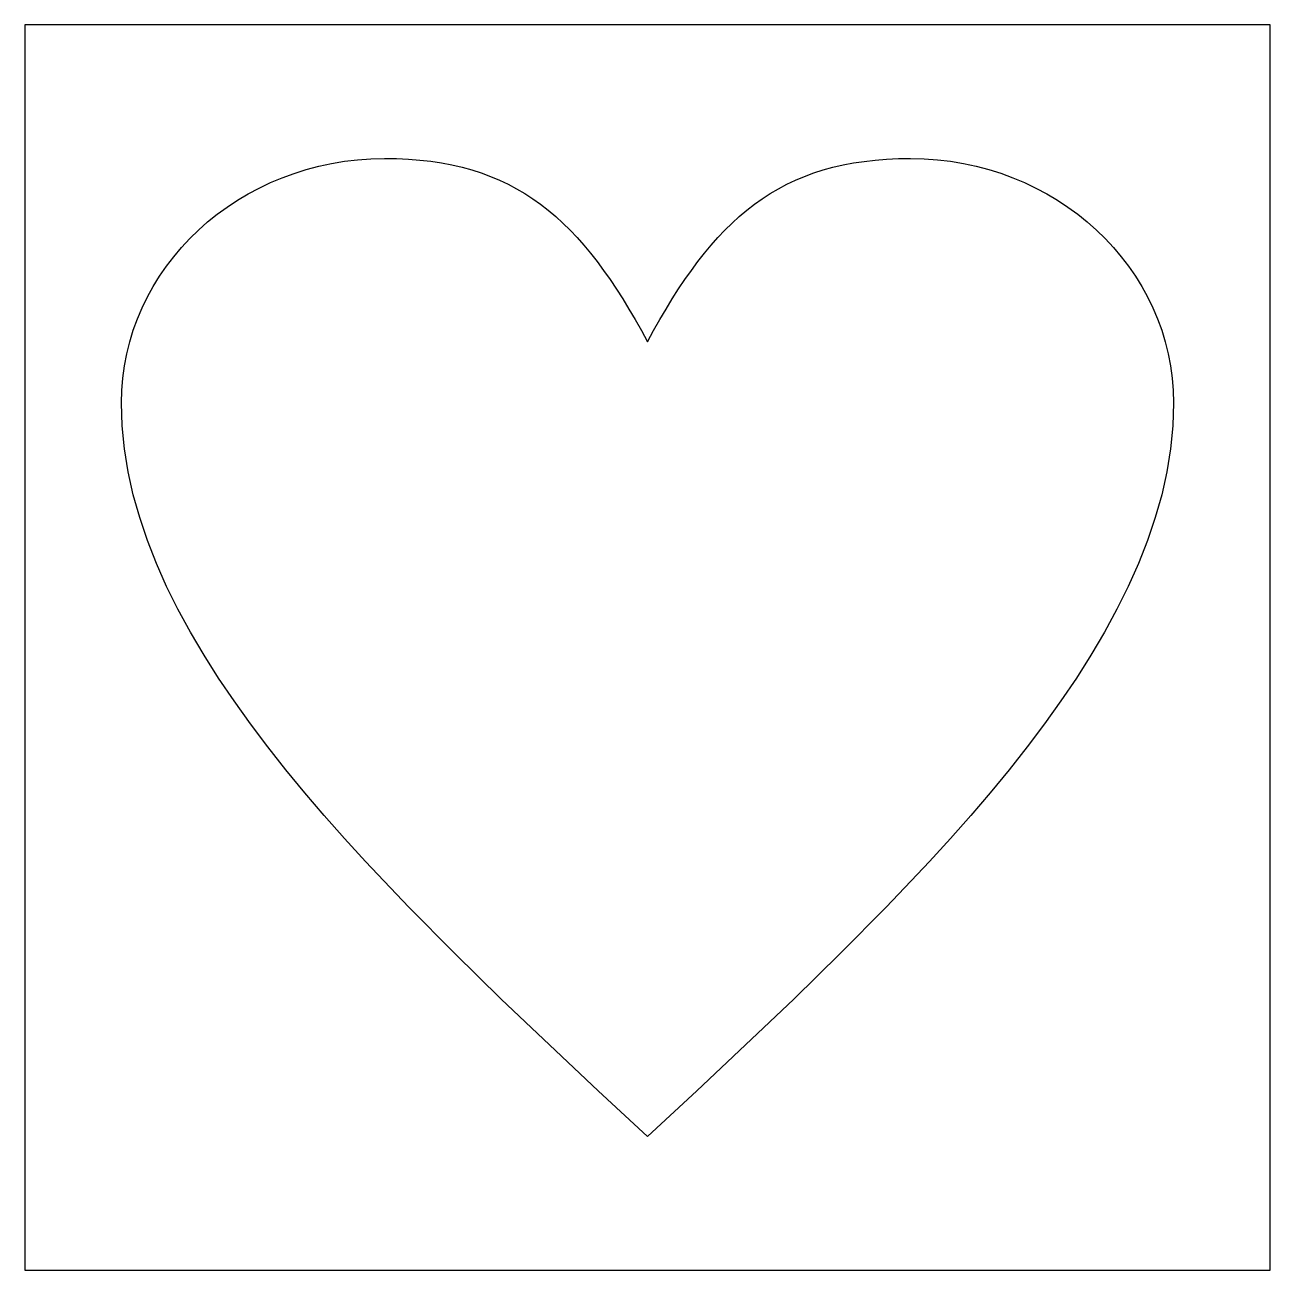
# Model space of a CAD drawing. Header units: millimetres. Extents: x 299 to 601, y 229 to 371.
# Drawn here: x 516.6 to 600.6, y 277.7 to 361.7 of the extents above; entities that cross this region are included whole.
import ezdxf

# ---------------------------------------------------------------- set-up
doc = ezdxf.new("R2010")
doc.units = ezdxf.units.MM
doc.layers.get('0').update_dxf_attribs({"linetype": 'CONTINUOUS', "true_color": 0xffffff})

msp = doc.modelspace()

# ---------------------------------------------------------------- linework, layer by layer
at = {"linetype": 'CONTINUOUS', "true_color": 0xffffff}
for points in [[(516.647, 277.735), (516.707, 277.735), (516.887, 277.735), (517.185, 277.735), (517.59, 277.735), (518.105, 277.735), (518.725, 277.735), (519.442, 277.735), (520.257, 277.735), (521.162, 277.735), (522.16, 277.735), (523.24, 277.735), (524.4, 277.735), (525.637, 277.735), (526.947, 277.735), (528.327, 277.735), (529.772, 277.735), (531.28, 277.735), (532.842, 277.735), (534.462, 277.735), (536.13, 277.735), (537.845, 277.735), (539.6, 277.735), (543.225, 277.735), (546.972, 277.735), (550.812, 277.735), (554.715, 277.735), (558.647, 277.735), (562.58, 277.735), (566.482, 277.735), (570.322, 277.735), (574.07, 277.735), (577.695, 277.735), (579.45, 277.735), (581.165, 277.735), (582.832, 277.735), (584.452, 277.735), (586.015, 277.735), (587.522, 277.735), (588.967, 277.735), (590.347, 277.735), (591.657, 277.735), (592.895, 277.735), (594.055, 277.735), (595.135, 277.735), (596.132, 277.735), (597.037, 277.735), (597.852, 277.735), (598.57, 277.735), (599.19, 277.735), (599.705, 277.735), (600.11, 277.735), (600.407, 277.735), (600.587, 277.735), (600.647, 277.735), (600.647, 277.795), (600.647, 277.975), (600.647, 278.272), (600.647, 278.677), (600.647, 279.192), (600.647, 279.812), (600.647, 280.53), (600.647, 281.345), (600.647, 282.25), (600.647, 283.247), (600.647, 284.327), (600.647, 285.487), (600.647, 286.725), (600.647, 288.035), (600.647, 289.415), (600.647, 290.86), (600.647, 292.367), (600.647, 293.93), (600.647, 295.55), (600.647, 297.217), (600.647, 298.932), (600.647, 300.687), (600.647, 304.312), (600.647, 308.06), (600.647, 311.9), (600.647, 315.802), (600.647, 319.735), (600.647, 323.667), (600.647, 327.57), (600.647, 331.41), (600.647, 335.157), (600.647, 338.782), (600.647, 340.537), (600.647, 342.252), (600.647, 343.92), (600.647, 345.54), (600.647, 347.102), (600.647, 348.61), (600.647, 350.055), (600.647, 351.435), (600.647, 352.745), (600.647, 353.982), (600.647, 355.142), (600.647, 356.222), (600.647, 357.22), (600.647, 358.125), (600.647, 358.94), (600.647, 359.657), (600.647, 360.277), (600.647, 360.792), (600.647, 361.197), (600.647, 361.495), (600.647, 361.675), (600.647, 361.735), (600.587, 361.735), (600.407, 361.735), (600.11, 361.735), (599.705, 361.735), (599.19, 361.735), (598.57, 361.735), (597.852, 361.735), (597.037, 361.735), (596.132, 361.735), (595.135, 361.735), (594.055, 361.735), (592.895, 361.735), (591.657, 361.735), (590.347, 361.735), (588.967, 361.735), (587.522, 361.735), (586.015, 361.735), (584.452, 361.735), (582.832, 361.735), (581.165, 361.735), (579.45, 361.735), (577.695, 361.735), (574.07, 361.735), (570.322, 361.735), (566.482, 361.735), (562.58, 361.735), (558.647, 361.735), (554.715, 361.735), (550.812, 361.735), (546.972, 361.735), (543.225, 361.735), (539.6, 361.735), (537.845, 361.735), (536.13, 361.735), (534.462, 361.735), (532.842, 361.735), (531.28, 361.735), (529.772, 361.735), (528.327, 361.735), (526.947, 361.735), (525.637, 361.735), (524.4, 361.735), (523.24, 361.735), (522.16, 361.735), (521.162, 361.735), (520.257, 361.735), (519.442, 361.735), (518.725, 361.735), (518.105, 361.735), (517.59, 361.735), (517.185, 361.735), (516.887, 361.735), (516.707, 361.735), (516.647, 361.735), (516.647, 361.675), (516.647, 361.495), (516.647, 361.197), (516.647, 360.792), (516.647, 360.277), (516.647, 359.657), (516.647, 358.94), (516.647, 358.125), (516.647, 357.22), (516.647, 356.222), (516.647, 355.142), (516.647, 353.982), (516.647, 352.745), (516.647, 351.435), (516.647, 350.055), (516.647, 348.61), (516.647, 347.102), (516.647, 345.54), (516.647, 343.92), (516.647, 342.252), (516.647, 340.537), (516.647, 338.782), (516.647, 335.157), (516.647, 331.41), (516.647, 327.57), (516.647, 323.667), (516.647, 319.735), (516.647, 315.802), (516.647, 311.9), (516.647, 308.06), (516.647, 304.312), (516.647, 300.687), (516.647, 298.932), (516.647, 297.217), (516.647, 295.55), (516.647, 293.93), (516.647, 292.367), (516.647, 290.86), (516.647, 289.415), (516.647, 288.035), (516.647, 286.725), (516.647, 285.487), (516.647, 284.327), (516.647, 283.247), (516.647, 282.25), (516.647, 281.345), (516.647, 280.53), (516.647, 279.812), (516.647, 279.192), (516.647, 278.677), (516.647, 278.272), (516.647, 277.975), (516.647, 277.795), (516.647, 277.735)], [(558.647, 340.355), (559.062, 341.115), (559.48, 341.852), (559.897, 342.565), (560.32, 343.255), (560.742, 343.92), (561.172, 344.56), (561.605, 345.175), (562.042, 345.767), (562.487, 346.335), (562.94, 346.877), (563.402, 347.397), (563.872, 347.892), (564.35, 348.365), (564.84, 348.812), (565.342, 349.235), (565.855, 349.632), (566.382, 350.007), (566.922, 350.357), (567.477, 350.682), (568.047, 350.985), (568.635, 351.262), (569.237, 351.517), (569.86, 351.747), (570.5, 351.952), (571.16, 352.132), (571.84, 352.29), (572.54, 352.422), (573.262, 352.53), (574.007, 352.615), (574.777, 352.675), (575.572, 352.712), (576.39, 352.725), (577.302, 352.702), (578.202, 352.64), (579.09, 352.535), (579.965, 352.39), (580.822, 352.205), (581.665, 351.982), (582.49, 351.725), (583.295, 351.427), (584.08, 351.097), (584.845, 350.732), (585.587, 350.337), (586.307, 349.907), (587.005, 349.447), (587.675, 348.957), (588.317, 348.44), (588.935, 347.892), (589.522, 347.32), (590.08, 346.72), (590.607, 346.097), (591.102, 345.45), (591.562, 344.782), (591.99, 344.09), (592.382, 343.38), (592.737, 342.65), (593.055, 341.9), (593.335, 341.135), (593.572, 340.35), (593.772, 339.552), (593.927, 338.74), (594.04, 337.915), (594.11, 337.077), (594.132, 336.23), (594.08, 334.682), (593.93, 333.137), (593.68, 331.59), (593.335, 330.045), (592.9, 328.497), (592.377, 326.952), (591.77, 325.405), (591.082, 323.86), (590.317, 322.312), (589.475, 320.765), (588.562, 319.22), (587.582, 317.672), (586.537, 316.127), (585.43, 314.58), (584.265, 313.035), (583.042, 311.487), (581.77, 309.94), (580.45, 308.395), (579.082, 306.847), (577.672, 305.302), (574.74, 302.21), (571.677, 299.117), (568.51, 296.022), (565.267, 292.93), (561.97, 289.837), (558.647, 286.745), (555.325, 289.837), (552.027, 292.93), (548.785, 296.022), (545.617, 299.117), (542.555, 302.21), (539.622, 305.302), (538.212, 306.847), (536.845, 308.395), (535.522, 309.94), (534.25, 311.487), (533.03, 313.035), (531.862, 314.58), (530.755, 316.127), (529.71, 317.672), (528.73, 319.22), (527.817, 320.765), (526.975, 322.312), (526.21, 323.86), (525.522, 325.405), (524.915, 326.952), (524.392, 328.497), (523.957, 330.045), (523.612, 331.59), (523.362, 333.137), (523.212, 334.682), (523.16, 336.23), (523.182, 337.077), (523.252, 337.915), (523.365, 338.742), (523.52, 339.552), (523.72, 340.352), (523.957, 341.135), (524.237, 341.9), (524.555, 342.65), (524.91, 343.38), (525.302, 344.092), (525.73, 344.782), (526.192, 345.452), (526.687, 346.097), (527.215, 346.722), (527.772, 347.32), (528.36, 347.892), (528.975, 348.44), (529.62, 348.957), (530.29, 349.447), (530.985, 349.907), (531.705, 350.335), (532.45, 350.732), (533.215, 351.097), (534, 351.427), (534.805, 351.722), (535.63, 351.982), (536.472, 352.205), (537.33, 352.39), (538.205, 352.535), (539.092, 352.64), (539.992, 352.702), (540.905, 352.725), (541.722, 352.712), (542.517, 352.677), (543.287, 352.617), (544.032, 352.532), (544.755, 352.422), (545.455, 352.29), (546.135, 352.132), (546.795, 351.952), (547.435, 351.747), (548.057, 351.517), (548.66, 351.262), (549.247, 350.985), (549.817, 350.682), (550.372, 350.357), (550.912, 350.007), (551.44, 349.632), (551.952, 349.235), (552.455, 348.812), (552.945, 348.365), (553.422, 347.892), (553.892, 347.397), (554.352, 346.877), (554.807, 346.335), (555.252, 345.767), (555.69, 345.175), (556.122, 344.557), (556.552, 343.917), (556.975, 343.255), (557.397, 342.565), (557.815, 341.852), (558.232, 341.115), (558.647, 340.355)]]:
    msp.add_lwpolyline(points, dxfattribs=at)

doc.saveas('drawing.dxf')
